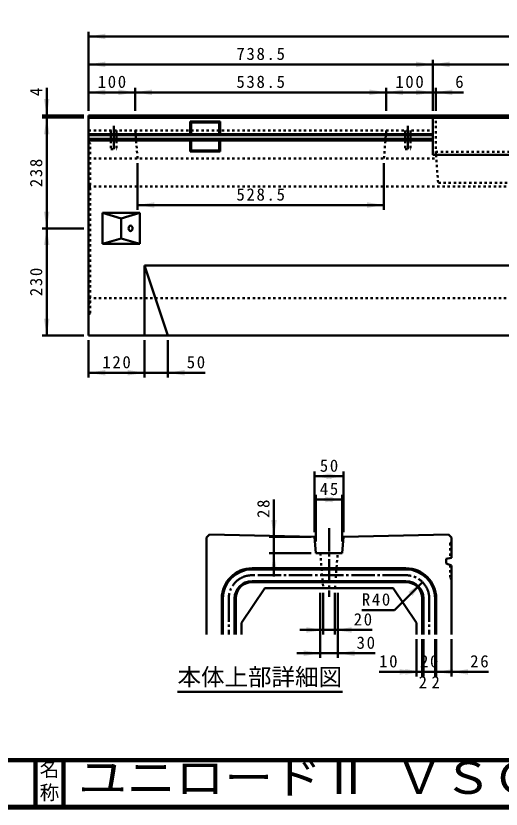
# Model space of a CAD drawing. Units: millimetres, scale not verified. Extents: x 100 to 4105, y 100 to 2870.
# Drawn here: x 1778 to 2819, y 100 to 1803 of the extents above; entities that cross this region are included whole.
import ezdxf
from ezdxf.enums import TextEntityAlignment as Align

# ---------------------------------------------------------------- set-up
doc = ezdxf.new("R2010")
doc.units = ezdxf.units.MM
doc.header["$LTSCALE"] = 5
doc.linetypes.add('USER1', pattern=[2.2, 1, -1.2])
doc.linetypes.add('USER3', pattern=[13.4, 10, -1.2, 1, -1.2])
doc.layers.add('V-nasSTD', color=7, linetype='Continuous', lineweight=50)
doc.styles.add('ＭＳ ゴシック', font='')
doc.styles.get('ＭＳ ゴシック').set_extended_font_data('MS Gothic')

msp = doc.modelspace()

# ---------------------------------------------------------------- hatches: boundary and pattern name
at = {"layer": 'V-nasSTD'}
for points in [[(1970.076, 1764.866), (1934.076, 1758.866), (1970.076, 1752.866)], [(1970.076, 1704.866), (1934.076, 1698.866), (1970.076, 1692.866)], [(2636.576, 1692.866), (2672.576, 1698.866), (2636.576, 1704.866)], [(2708.576, 1704.866), (2672.576, 1698.866), (2708.576, 1692.866)], [(1970.076, 1644.866), (1934.076, 1638.866), (1970.076, 1632.866)], [(1998.076, 1632.866), (2034.076, 1638.866), (1998.076, 1644.866)], [(2070.076, 1644.866), (2034.076, 1638.866), (2070.076, 1632.866)], [(2536.576, 1632.866), (2572.576, 1638.866), (2536.576, 1644.866)], [(2608.576, 1644.866), (2572.576, 1638.866), (2608.576, 1632.866)], [(2636.576, 1632.866), (2672.576, 1638.866), (2636.576, 1644.866)], [(2714.576, 1644.866), (2678.576, 1638.866), (2714.576, 1632.866)], [(1838.076, 1624.866), (1844.076, 1588.866), (1850.076, 1624.866)], [(1850.076, 1548.866), (1844.076, 1584.866), (1838.076, 1548.866)], [(2075.076, 1402.866), (2039.076, 1396.866), (2075.076, 1390.866)], [(2531.576, 1390.866), (2567.576, 1396.866), (2531.576, 1402.866)], [(1838.076, 1382.866), (1844.076, 1346.866), (1850.076, 1382.866)], [(1850.076, 1310.866), (1844.076, 1346.866), (1838.076, 1310.866)], [(1838.076, 1152.866), (1844.076, 1116.866), (1850.076, 1152.866)], [(1970.076, 1042.866), (1934.076, 1036.866), (1970.076, 1030.866)], [(2018.076, 1030.866), (2054.076, 1036.866), (2018.076, 1042.866)], [(2140.076, 1042.866), (2104.076, 1036.866), (2140.076, 1030.866)], [(2454.526, 820.69), (2418.526, 814.69), (2454.526, 808.69)], [(2445.026, 808.69), (2481.026, 814.69), (2445.026, 820.69)], [(2457.651, 770.69), (2421.651, 764.69), (2457.651, 758.69)], [(2441.901, 758.69), (2477.901, 764.69), (2441.901, 770.69)], [(2325.651, 720.69), (2331.651, 684.69), (2337.651, 720.69)], [(2325.651, 613.69), (2331.651, 649.69), (2337.651, 613.69)], [(2628.918, 557.847), (2650.131, 587.545), (2620.432, 566.332)], [(2401.276, 478.69), (2437.276, 484.69), (2401.276, 490.69)], [(2498.276, 490.69), (2462.276, 484.69), (2498.276, 478.69)], [(2395.026, 428.69), (2431.026, 434.69), (2395.026, 440.69)], [(2504.526, 440.69), (2468.526, 434.69), (2504.526, 428.69)], [(2601.276, 388.69), (2637.276, 394.69), (2601.276, 400.69)], [(2613.776, 388.69), (2649.776, 394.69), (2613.776, 400.69)], [(2715.776, 400.69), (2679.776, 394.69), (2715.776, 388.69)], [(2748.276, 400.69), (2712.276, 394.69), (2748.276, 388.69)]]:
    msp.add_hatch(color=256, dxfattribs=at).paths.add_polyline_path(points)

# ---------------------------------------------------------------- linework, layer by layer
for p, q in [((1934.076, 1598.866), (1934.076, 1768.866)), ((1934.076, 1758.866), (3934.076, 1758.866)), ((2672.576, 1598.866), (2672.576, 1708.866)), ((1934.076, 1698.866), (2672.576, 1698.866)), ((2672.576, 1698.866), (3195.576, 1698.866)), ((1844.076, 1648.866), (1844.076, 1588.866)), ((1934.076, 1638.866), (2034.076, 1638.866)), ((2034.076, 1598.866), (2034.076, 1648.866)), ((2034.076, 1638.866), (2572.576, 1638.866)), ((2572.576, 1598.866), (2572.576, 1648.866)), ((2572.576, 1638.866), (2672.576, 1638.866)), ((2672.576, 1638.866), (2678.576, 1638.866)), ((2678.576, 1598.866), (2678.576, 1648.866)), ((2738.576, 1638.866), (2678.576, 1638.866)), ((1924.076, 1588.866), (1834.076, 1588.866)), ((1924.076, 1584.866), (1834.076, 1584.866)), ((1844.076, 1584.866), (1844.076, 1588.866)), ((1844.076, 1346.866), (1844.076, 1584.866)), ((1934.076, 1588.866), (1934.076, 1116.866)), ((1934.076, 1588.866), (2672.576, 1588.866)), ((1934.076, 1583.866), (2672.576, 1583.866)), ((2672.576, 1588.866), (2672.576, 1504.866)), ((2672.576, 1588.866), (3195.576, 1588.866)), ((2672.576, 1583.866), (2934.076, 1583.866)), ((2151.776, 1576.166), (2216.376, 1576.166)), ((2151.776, 1576.166), (2154.076, 1573.866)), ((2151.776, 1576.166), (2151.776, 1548.881)), ((2154.076, 1573.866), (2214.076, 1573.866)), ((2154.076, 1573.866), (2154.076, 1548.881)), ((2214.076, 1573.866), (2216.376, 1576.166)), ((2214.076, 1573.866), (2214.076, 1548.881)), ((2216.376, 1576.166), (2216.376, 1548.881)), ((1933.954, 1535.508), (2672.454, 1535.508)), ((1934.076, 1548.881), (2672.576, 1548.881)), ((1934.076, 1546.866), (2672.576, 1546.866)), ((1934.076, 1538.866), (2672.576, 1538.866)), ((2151.776, 1535.508), (2151.776, 1511.566)), ((2154.076, 1535.508), (2154.076, 1513.866)), ((2214.076, 1535.508), (2214.076, 1513.866)), ((2216.376, 1535.508), (2216.376, 1511.566)), ((2151.776, 1511.566), (2154.076, 1513.866)), ((2151.776, 1511.566), (2216.376, 1511.566)), ((2154.076, 1513.866), (2214.076, 1513.866)), ((2214.076, 1513.866), (2216.376, 1511.566)), ((2672.576, 1504.866), (3195.576, 1504.866)), ((2039.076, 1486.866), (2039.076, 1386.866)), ((2567.576, 1486.866), (2567.576, 1386.866)), ((2039.076, 1396.866), (2567.576, 1396.866)), ((1964.076, 1380.366), (1964.076, 1313.366)), ((1964.076, 1380.366), (2044.076, 1380.366)), ((1964.076, 1380.366), (2004.076, 1368.366)), ((2004.076, 1368.366), (2044.076, 1380.366)), ((2044.076, 1380.366), (2044.076, 1313.366)), ((2004.076, 1368.366), (2004.076, 1325.366)), ((1924.076, 1346.866), (1834.076, 1346.866)), ((1844.076, 1116.866), (1844.076, 1346.866)), ((1964.076, 1313.366), (2004.076, 1325.366)), ((1964.076, 1313.366), (2044.076, 1313.366)), ((2004.076, 1325.366), (2044.076, 1313.366)), ((2054.076, 1266.866), (2054.076, 1116.866)), ((2054.076, 1266.866), (2104.076, 1116.866)), ((2054.076, 1266.866), (2934.076, 1266.866)), ((1924.076, 1116.866), (1834.076, 1116.866)), ((1934.076, 1116.866), (3934.076, 1116.866)), ((1934.076, 1106.866), (1934.076, 1026.866)), ((2054.076, 1106.866), (2054.076, 1026.866)), ((2104.076, 1106.866), (2104.076, 1026.866)), ((1934.076, 1036.866), (2054.076, 1036.866)), ((2054.076, 1036.866), (2104.076, 1036.866)), ((2184.076, 1036.866), (2104.076, 1036.866)), ((2418.526, 694.69), (2418.526, 824.69)), ((2418.526, 694.69), (2418.526, 824.69)), ((2481.026, 694.69), (2481.026, 824.69)), ((2418.526, 814.69), (2481.026, 814.69)), ((2421.651, 674.69), (2421.651, 774.69)), ((2477.901, 674.69), (2477.901, 774.69)), ((2331.651, 764.69), (2331.651, 684.69)), ((2421.651, 764.69), (2477.901, 764.69)), ((2193.526, 689.69), (2187.276, 683.44)), ((2187.276, 683.44), (2187.276, 474.69)), ((2418.526, 684.69), (2193.526, 689.69)), ((2411.651, 684.69), (2321.651, 684.69)), ((2331.651, 649.69), (2331.651, 684.69)), ((2418.526, 684.69), (2421.651, 649.69)), ((2481.026, 684.69), (2477.901, 649.69)), ((2481.026, 684.69), (2706.026, 689.69)), ((2706.026, 689.69), (2712.276, 683.44)), ((2712.276, 639.709), (2712.276, 683.44)), ((2411.651, 649.69), (2321.651, 649.69)), ((2331.651, 599.69), (2331.651, 649.69)), ((2421.651, 649.69), (2477.901, 649.69)), ((2701.026, 637.19), (2712.276, 639.709)), ((2701.026, 627.19), (2701.026, 637.19)), ((2614.776, 617.19), (2284.776, 617.19)), ((2614.776, 614.69), (2284.776, 614.69)), ((2701.026, 627.19), (2712.276, 622.992)), ((2712.276, 622.992), (2712.276, 474.69)), ((2614.776, 589.69), (2284.776, 589.69)), ((2614.776, 587.19), (2284.776, 587.19)), ((2590.027, 527.441), (2650.131, 587.545)), ((2312.276, 574.69), (2262.276, 499.69)), ((2312.276, 574.69), (2587.276, 574.69)), ((2431.026, 564.69), (2431.026, 424.69)), ((2437.276, 564.69), (2437.276, 474.69)), ((2462.276, 564.69), (2462.276, 474.69)), ((2468.526, 564.69), (2468.526, 424.69)), ((2587.276, 574.69), (2637.276, 499.69)), ((2219.776, 552.19), (2219.776, 474.69)), ((2222.276, 552.19), (2222.276, 474.69)), ((2247.276, 552.19), (2247.276, 474.69)), ((2249.776, 552.19), (2249.776, 474.69)), ((2649.776, 474.69), (2649.776, 552.19)), ((2652.276, 552.19), (2652.276, 474.69)), ((2677.276, 552.19), (2677.276, 474.69)), ((2679.776, 474.69), (2679.776, 552.19)), ((2590.027, 527.441), (2520.027, 527.441)), ((2262.276, 499.69), (2262.276, 474.69)), ((2637.276, 499.69), (2637.276, 474.69)), ((2387.276, 484.69), (2437.276, 484.69)), ((2437.276, 484.69), (2462.276, 484.69)), ((2542.276, 484.69), (2462.276, 484.69)), ((2637.276, 464.69), (2637.276, 384.69)), ((2649.776, 464.69), (2649.776, 384.69)), ((2652.276, 464.69), (2652.276, 384.69)), ((2677.276, 464.69), (2677.276, 384.69)), ((2679.776, 464.69), (2679.776, 384.69)), ((2712.276, 464.69), (2712.276, 384.69)), ((2381.026, 434.69), (2431.026, 434.69)), ((2431.026, 434.69), (2468.526, 434.69)), ((2548.526, 434.69), (2468.526, 434.69)), ((2557.276, 394.69), (2637.276, 394.69)), ((2637.276, 394.69), (2649.776, 394.69)), ((2649.776, 394.69), (2652.276, 394.69)), ((2652.276, 394.69), (2677.276, 394.69)), ((2677.276, 394.69), (2679.776, 394.69)), ((2679.776, 394.69), (2712.276, 394.69)), ((2792.276, 394.69), (2712.276, 394.69)), ((2124.807, 351.855), (2478.817, 351.855))]:
    msp.add_line(p, q, dxfattribs=at)
at = {"layer": 'V-nasSTD', "linetype": 'USER1'}
for p, q in [((1934.076, 1584.866), (2672.576, 1584.866)), ((2678.576, 1588.866), (2678.576, 1504.866)), ((1934.076, 1556.866), (2672.576, 1556.866)), ((1981.776, 1556.866), (1981.776, 1516.866)), ((1993.776, 1556.866), (1993.776, 1516.866)), ((2034.076, 1556.866), (2039.076, 1496.866)), ((2567.576, 1496.866), (2572.576, 1556.866)), ((2612.876, 1556.866), (2612.876, 1516.866)), ((2624.876, 1556.866), (2624.876, 1516.866)), ((1937.076, 1528.866), (1934.076, 1530.866)), ((1937.076, 1164.866), (1937.076, 1528.866)), ((1981.776, 1516.866), (1993.776, 1516.866)), ((2612.876, 1516.866), (2624.876, 1516.866)), ((1934.076, 1506.866), (1937.076, 1508.866)), ((2678.576, 1510.866), (2934.076, 1510.866)), ((2679.276, 1504.866), (2683.835, 1444.754)), ((1934.076, 1496.866), (2679.882, 1496.866)), ((1934.076, 1436.866), (2934.076, 1436.866)), ((3184.317, 1444.754), (2683.835, 1444.754)), ((1934.076, 1196.866), (2934.076, 1196.866)), ((1934.076, 1186.866), (1937.076, 1184.866)), ((1937.076, 1164.866), (1934.076, 1162.866)), ((2709.401, 670.94), (2712.276, 673.815)), ((2709.401, 670.94), (2709.401, 639.065)), ((2431.026, 649.69), (2437.276, 574.69)), ((2462.276, 574.69), (2468.526, 649.69)), ((2709.401, 624.065), (2709.401, 595.94)), ((2709.401, 595.94), (2712.276, 593.065))]:
    msp.add_line(p, q, dxfattribs=at)
at = {"layer": 'V-nasSTD', "linetype": 'USER3'}
for p, q in [((1987.776, 1566.866), (1987.776, 1516.866)), ((2618.876, 1566.866), (2618.876, 1516.866)), ((2449.776, 703.44), (2449.776, 555.94)), ((2614.776, 602.19), (2284.776, 602.19)), ((2234.776, 552.19), (2234.776, 474.69)), ((2664.776, 552.19), (2664.776, 474.69))]:
    msp.add_line(p, q, dxfattribs=at)
at = {"layer": 'V-nasSTD', "lineweight": 100}
for p, q in [((105, 205), (4100, 205)), ((1820, 205), (1820, 105)), ((1880, 205), (1880, 105)), ((105, 105), (4100, 105))]:
    msp.add_line(p, q, dxfattribs=at)
at = {"layer": 'V-nasSTD', "lineweight": 13}
msp.add_lwpolyline([(100, 100), (100, 2870), (4105, 2870), (4105, 100)], close=True, dxfattribs=at)
at = {"layer": 'V-nasSTD'}
for centre, radius, start, end in [((2284.776, 552.19), 65, 90, 180), ((2284.776, 552.19), 62.5, 90, 180), ((2614.776, 552.19), 65, 0, 90), ((2614.776, 552.19), 62.5, 0, 90), ((2284.776, 552.19), 37.5, 90, 180), ((2284.776, 552.19), 35, 90, 180), ((2614.776, 552.19), 37.5, 0, 90), ((2614.776, 552.19), 35, 0, 90)]:
    msp.add_arc(centre, radius, start, end, dxfattribs=at)
at = {"layer": 'V-nasSTD', "linetype": 'USER3'}
for centre, start, end in [((2284.776, 552.19), 90, 180), ((2614.776, 552.19), 0, 90)]:
    msp.add_arc(centre, 50, start, end, dxfattribs=at)
at = {"layer": 'V-nasSTD'}
msp.add_ellipse((2024.076, 1346.866), major_axis=(0, 6), ratio=0.707107, dxfattribs=at)

# ---------------------------------------------------------------- texts
at = {"layer": 'V-nasSTD', "style": 'ＭＳ ゴシック'}
for s, height, p in [('6', 26.39, (2720.576, 1674.866)), ('本体上部詳細図', 36.95, (2124.807, 402.255)), ('2', 26.39, (2642.026, 385.69)), ('2', 26.39, (2669.526, 385.69)), ('名', 30.79, (1828.982, 200.999)), ('称', 30.79, (1828.976, 151.01))]:
    msp.add_text(s, height=height, dxfattribs=at).set_placement(p, align=Align.TOP_LEFT)
msp.add_text('4', height=26.39, rotation=90, dxfattribs=at).set_placement((1808.076, 1630.866), align=Align.TOP_LEFT)
at = {"layer": 'V-nasSTD', "style": 'ＭＳ ゴシック', "width": 1.1}
msp.add_text('ユニロードⅡ ＶＳＧ集水', height=69.65, dxfattribs=at).set_placement((1911.5, 202.47), align=Align.TOP_LEFT)
at = {"layer": 'V-nasSTD', "char_height": 26.39, "attachment_point": 1, "style": 'ＭＳ ゴシック'}
for s, insert in [('\\T1.2;738.5', (2251.126, 1734.866)), ('\\T1.2;100', (1953.476, 1674.866)), ('\\T1.2;538.5', (2251.126, 1674.866)), ('\\T1.2;100', (2591.976, 1674.866)), ('\\T1.2;528.5', (2251.126, 1432.866)), ('\\T1.2;120', (1963.476, 1072.866)), ('\\T1.2;50', (2144.476, 1072.863)), ('\\T1.2;50', (2429.976, 850.69)), ('\\T1.2;45', (2429.976, 800.69)), ('\\T1.2;R40', (2520.027, 563.441)), ('\\T1.2;20', (2502.676, 520.69)), ('\\T1.2;30', (2508.926, 470.69)), ('\\T1.2;10', (2557.276, 430.69)), ('\\T1.2;20', (2644.976, 430.69)), ('\\T1.2;26', (2752.676, 430.69))]:
    msp.add_mtext(s, dxfattribs=dict(at, insert=insert))
at = {"layer": 'V-nasSTD', "char_height": 26.39, "attachment_point": 1, "rotation": 90, "style": 'ＭＳ ゴシック'}
for s, insert in [('\\T1.2;238', (1808.076, 1435.266)), ('\\T1.2;230', (1808.076, 1201.266)), ('\\T1.2;28', (2295.654, 725.09))]:
    msp.add_mtext(s, dxfattribs=dict(at, insert=insert))

doc.saveas('drawing.dxf')
